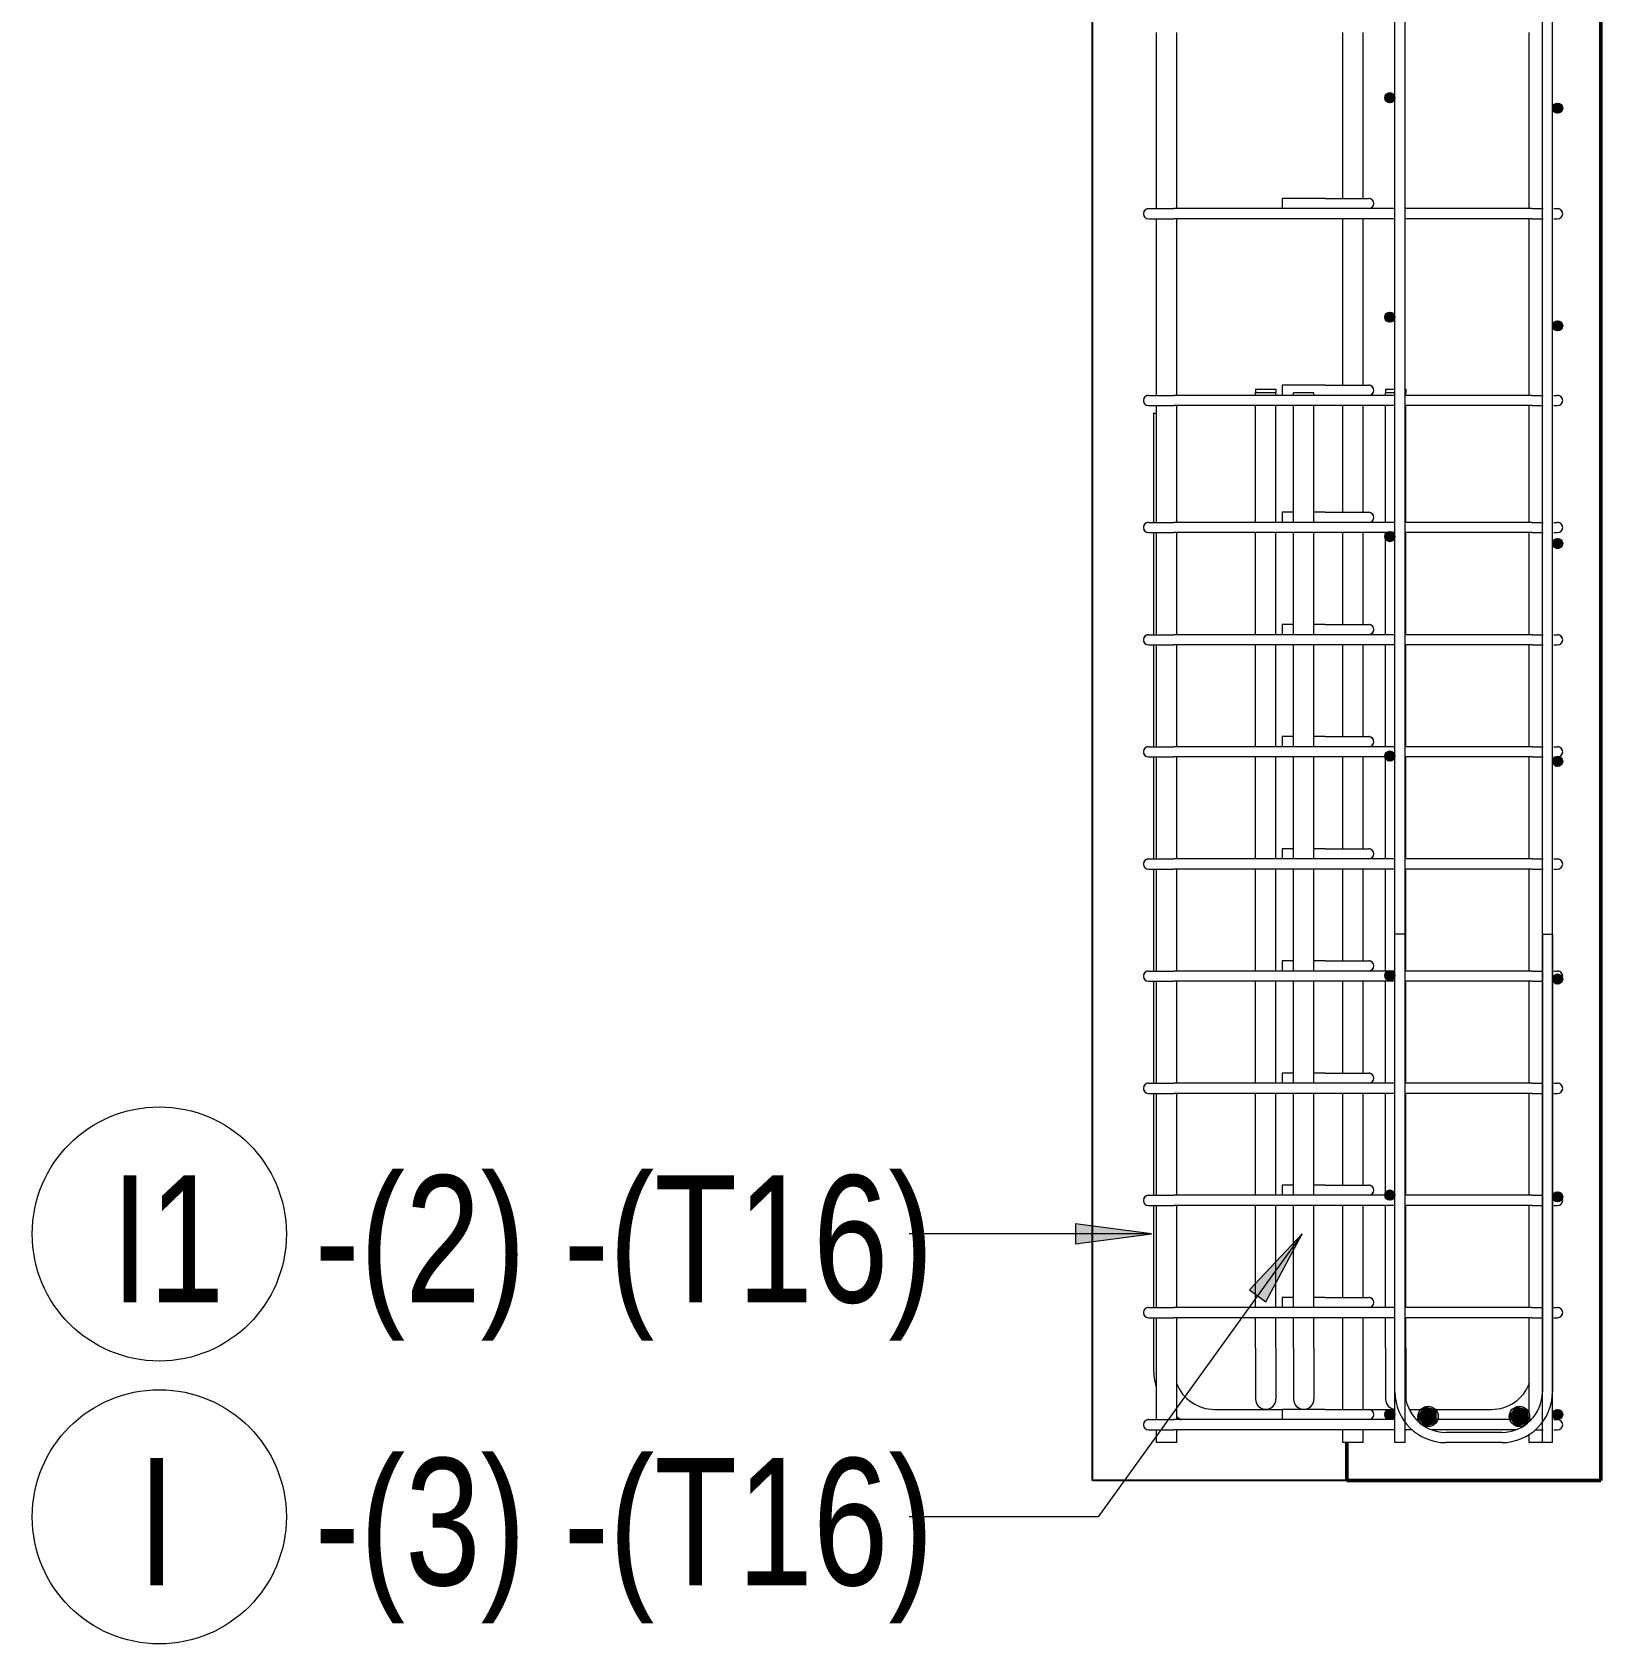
# Model space of a CAD drawing. Header units: millimetres. Extents: x 12965 to 23528, y -2876 to 5874.
# Drawn here: x 22294 to 23528, y -1523 to -255 of the extents above; entities that cross this region are included whole.
import ezdxf

# ---------------------------------------------------------------- set-up
doc = ezdxf.new("R2010")
doc.units = ezdxf.units.MM
for name, color, linetype, lineweight in [('A-WALL', 113, 'Continuous', 25), ('S-RBAR', 171, 'Continuous', 18), ('S-RBAR-IDEN', 171, 'Continuous', 9)]:
    doc.layers.add(name, color=color, linetype=linetype, lineweight=lineweight)
doc.styles.add('Nirmala UI Semilight', font='NirmalaS.ttf', dxfattribs={"width": 0.8, "height": 100})

# ---------------------------------------------------------------- blocks, each defined once
blk = doc.blocks.new('M_Rebar Tag_rfa MARK - ARROW-794226-Elevation Right 1')
at = {"layer": 'S-RBAR-IDEN'}
blk.add_circle((10570.1, 1169.6), 100, dxfattribs=at)

msp = doc.modelspace()

# ---------------------------------------------------------------- hatches: boundary and pattern name
at = {"layer": 'S-RBAR'}
for points in [[(23362.2, -310.7), (23366.2, -306.7), (23362.2, -302.7), (23358.2, -306.7)], [(23494.2, -318.9), (23498.2, -314.9), (23494.2, -310.9), (23490.2, -314.9)], [(23362.2, -483.4), (23366.2, -479.4), (23362.2, -475.4), (23358.2, -479.4)], [(23494.2, -490.3), (23498.2, -486.3), (23494.2, -482.3), (23490.2, -486.3)], [(23362.2, -656.1), (23366.2, -652.1), (23362.2, -648.1), (23358.2, -652.1)], [(23494.2, -661.6), (23498.2, -657.6), (23494.2, -653.6), (23490.2, -657.6)], [(23362.2, -828.8), (23366.2, -824.8), (23362.2, -820.8), (23358.2, -824.8)], [(23494.2, -833), (23498.2, -829), (23494.2, -825), (23490.2, -829)], [(23362.2, -1001.6), (23366.2, -997.6), (23362.2, -993.6), (23358.2, -997.6)], [(23494.2, -1004.3), (23498.2, -1000.3), (23494.2, -996.3), (23490.2, -1000.3)], [(23362.2, -1174.3), (23366.2, -1170.3), (23362.2, -1166.3), (23358.2, -1170.3)], [(23494.2, -1175.7), (23498.2, -1171.7), (23494.2, -1167.7), (23490.2, -1171.7)], [(23362.2, -1347), (23366.2, -1343), (23362.2, -1339), (23358.2, -1343)], [(23389.8, -1352.1), (23398.7, -1349.2), (23398.7, -1339.8), (23389.8, -1336.9), (23384.3, -1344.5)], [(23461.6, -1352.1), (23470.6, -1349.2), (23470.6, -1339.8), (23461.6, -1336.9), (23456.1, -1344.5)], [(23494.2, -1347), (23498.2, -1343), (23494.2, -1339), (23490.2, -1343)]]:
    msp.add_hatch(color=256, dxfattribs=at).paths.add_polyline_path(points)
h = msp.add_hatch(color=256, dxfattribs=at)
edge = h.paths.add_edge_path()
edge.add_arc((23362.2, -306.7), 4, 0, 360)
h = msp.add_hatch(color=256, dxfattribs=at)
edge = h.paths.add_edge_path()
edge.add_arc((23494.2, -314.9), 4, 0, 360)
h = msp.add_hatch(color=256, dxfattribs=at)
edge = h.paths.add_edge_path()
edge.add_arc((23362.2, -479.4), 4, 0, 360)
h = msp.add_hatch(color=256, dxfattribs=at)
edge = h.paths.add_edge_path()
edge.add_arc((23494.2, -486.3), 4, 0, 360)
h = msp.add_hatch(color=256, dxfattribs=at)
edge = h.paths.add_edge_path()
edge.add_arc((23362.2, -652.1), 4, 0, 360)
h = msp.add_hatch(color=256, dxfattribs=at)
edge = h.paths.add_edge_path()
edge.add_arc((23494.2, -657.6), 4, 0, 360)
h = msp.add_hatch(color=256, dxfattribs=at)
edge = h.paths.add_edge_path()
edge.add_arc((23362.2, -824.8), 4, 0, 360)
h = msp.add_hatch(color=256, dxfattribs=at)
edge = h.paths.add_edge_path()
edge.add_arc((23494.2, -829), 4, 0, 360)
h = msp.add_hatch(color=256, dxfattribs=at)
edge = h.paths.add_edge_path()
edge.add_arc((23362.2, -997.6), 4, 0, 360)
h = msp.add_hatch(color=256, dxfattribs=at)
edge = h.paths.add_edge_path()
edge.add_arc((23494.2, -1000.3), 4, 0, 360)
h = msp.add_hatch(color=256, dxfattribs=at)
edge = h.paths.add_edge_path()
edge.add_arc((23362.2, -1170.3), 4, 0, 360)
h = msp.add_hatch(color=256, dxfattribs=at)
edge = h.paths.add_edge_path()
edge.add_arc((23494.2, -1171.7), 4, 0, 360)
h = msp.add_hatch(color=256, dxfattribs=at)
edge = h.paths.add_edge_path()
edge.add_arc((23362.2, -1343), 4, 0, 360)
h = msp.add_hatch(color=256, dxfattribs=at)
edge = h.paths.add_edge_path()
edge.add_arc((23392.3, -1344.5), 8, 0, 360)
h = msp.add_hatch(color=256, dxfattribs=at)
edge = h.paths.add_edge_path()
edge.add_arc((23464.1, -1344.5), 8, 0, 360)
h = msp.add_hatch(color=256, dxfattribs=at)
edge = h.paths.add_edge_path()
edge.add_arc((23494.2, -1343), 4, 0, 360)
at = {"layer": 'S-RBAR-IDEN'}
for points in [[(23174.7, -1200.9), (23114.7, -1193), (23114.7, -1208.8)], [(23293.2, -1200.9), (23251.7, -1244.9), (23264.5, -1254.2)]]:
    msp.add_hatch(color=256, dxfattribs=at).paths.add_polyline_path(points)

# ---------------------------------------------------------------- linework, layer by layer
at = {"layer": 'A-WALL'}
for p, q in [((23128.2, -1395), (23128.2, 777)), ((23328.2, -1395), (23128.2, -1395))]:
    msp.add_line(p, q, dxfattribs=at)
at = {"layer": 'A-WALL', "lineweight": 50}
for p, q in [((23528.2, -1395), (23528.2, 515.5)), ((23328.2, -1365), (23328.2, -1395)), ((23328.2, -1395), (23528.2, -1395))]:
    msp.add_line(p, q, dxfattribs=at)
at = {"layer": 'S-RBAR'}
for p, q in [((23366.2, -1365), (23366.2, 3670)), ((23374.2, -1365), (23374.2, 3670)), ((23482.2, -1365), (23482.2, 3630)), ((23490.2, -1365), (23490.2, 3630)), ((23178.5, -394), (23178.5, -255.4)), ((23194.5, -394), (23194.5, -255.4)), ((23325.2, -386), (23325.2, -255.4)), ((23341.2, -386), (23341.2, -255.4)), ((23471.8, -394), (23471.8, -255.4)), ((23362.2, -302.7), (23358.2, -306.7)), ((23366.2, -306.7), (23362.2, -302.7)), ((23358.2, -306.7), (23362.2, -310.7)), ((23362.2, -310.7), (23366.2, -306.7)), ((23494.2, -310.9), (23490.2, -314.9)), ((23490.2, -314.9), (23494.2, -318.9)), ((23498.2, -314.9), (23494.2, -310.9)), ((23494.2, -318.9), (23498.2, -314.9)), ((23311.3, -386), (23277.4, -386)), ((23277.4, -386), (23277.4, -394)), ((23311.3, -386), (23345.5, -386)), ((23172.2, -394), (23192.2, -394)), ((23172.2, -402), (23192.2, -402)), ((23178.5, -541), (23178.5, -402)), ((23366.2, -394), (23192.2, -394)), ((23366.2, -402), (23192.2, -402)), ((23194.5, -541), (23194.5, -402)), ((23325.2, -533), (23325.2, -402)), ((23341.2, -533), (23341.2, -402)), ((23474.2, -394), (23374.2, -394)), ((23474.2, -402), (23374.2, -402)), ((23471.8, -541), (23471.8, -402)), ((23474.2, -394), (23482.8, -394)), ((23474.2, -402), (23482.8, -402)), ((23491.3, -394), (23494.2, -394)), ((23491.3, -402), (23494.2, -402)), ((23362.2, -475.4), (23358.2, -479.4)), ((23358.2, -479.4), (23362.2, -483.4)), ((23366.2, -479.4), (23362.2, -475.4)), ((23362.2, -483.4), (23366.2, -479.4)), ((23494.2, -482.3), (23490.2, -486.3)), ((23490.2, -486.3), (23494.2, -490.3)), ((23498.2, -486.3), (23494.2, -482.3)), ((23494.2, -490.3), (23498.2, -486.3)), ((23172.2, -541), (23192.2, -541)), ((23366.2, -541), (23192.2, -541)), ((23256.5, -536), (23256.5, -538.9)), ((23256.5, -536), (23272.5, -536)), ((23272.5, -538.9), (23256.5, -538.9)), ((23256.5, -541), (23256.5, -538.9)), ((23272.5, -536), (23272.5, -538.9)), ((23272.5, -541), (23272.5, -538.9)), ((23311.3, -533), (23277.4, -533)), ((23277.4, -533), (23277.4, -541)), ((23302.4, -538.9), (23286.4, -538.9)), ((23286.4, -541), (23286.4, -538.9)), ((23302.4, -541), (23302.4, -538.9)), ((23311.3, -533), (23345.5, -533)), ((23358.8, -536), (23358.8, -538.9)), ((23358.8, -536), (23366.2, -536)), ((23366.2, -538.9), (23358.8, -538.9)), ((23358.8, -541), (23358.8, -538.9)), ((23374.2, -536), (23374.8, -536)), ((23374.8, -538.9), (23374.2, -538.9)), ((23474.2, -541), (23374.2, -541)), ((23374.8, -536), (23374.8, -538.9)), ((23374.8, -541), (23374.8, -538.9)), ((23474.2, -541), (23482.8, -541)), ((23491.3, -541), (23494.2, -541)), ((23172.2, -549), (23192.2, -549)), ((23176.2, -554.9), (23176.2, -641)), ((23176.2, -554.9), (23178.5, -554.9)), ((23178.5, -641), (23178.5, -549)), ((23366.2, -549), (23192.2, -549)), ((23194.5, -641), (23194.5, -549)), ((23256.5, -641), (23256.5, -549)), ((23272.5, -641), (23272.5, -549)), ((23286.4, -641), (23286.4, -549)), ((23302.4, -641), (23302.4, -549)), ((23325.2, -633), (23325.2, -549)), ((23341.2, -633), (23341.2, -549)), ((23358.8, -641), (23358.8, -549)), ((23474.2, -549), (23374.2, -549)), ((23374.8, -641), (23374.8, -549)), ((23471.8, -641), (23471.8, -549)), ((23474.2, -549), (23482.8, -549)), ((23491.3, -549), (23494.2, -549)), ((23286.4, -633), (23277.4, -633)), ((23277.4, -633), (23277.4, -641)), ((23311.3, -633), (23302.4, -633)), ((23311.3, -633), (23345.5, -633)), ((23172.2, -641), (23192.2, -641)), ((23366.2, -641), (23192.2, -641)), ((23474.2, -641), (23374.2, -641)), ((23474.2, -641), (23482.8, -641)), ((23491.3, -641), (23494.2, -641)), ((23172.2, -649), (23192.2, -649)), ((23176.2, -649), (23176.2, -729.3)), ((23178.5, -729.3), (23178.5, -649)), ((23366.2, -649), (23192.2, -649)), ((23194.5, -729.3), (23194.5, -649)), ((23256.5, -729.3), (23256.5, -649)), ((23272.5, -729.3), (23272.5, -649)), ((23286.4, -729.3), (23286.4, -649)), ((23302.4, -729.3), (23302.4, -649)), ((23325.2, -721.3), (23325.2, -649)), ((23341.2, -721.3), (23341.2, -649)), ((23362.2, -648.1), (23358.2, -652.1)), ((23358.2, -652.1), (23362.2, -656.1)), ((23358.8, -729.3), (23358.8, -649)), ((23366.2, -652.1), (23362.2, -648.1)), ((23362.2, -656.1), (23366.2, -652.1)), ((23474.2, -649), (23374.2, -649)), ((23374.8, -729.3), (23374.8, -649)), ((23471.8, -729.3), (23471.8, -649)), ((23474.2, -649), (23482.8, -649)), ((23494.2, -653.6), (23490.2, -657.6)), ((23490.2, -657.6), (23494.2, -661.6)), ((23491.3, -649), (23494.2, -649)), ((23498.2, -657.6), (23494.2, -653.6)), ((23494.2, -661.6), (23498.2, -657.6)), ((23286.4, -721.3), (23277.4, -721.3)), ((23277.4, -721.3), (23277.4, -729.3)), ((23311.3, -721.3), (23302.4, -721.3)), ((23311.3, -721.3), (23345.5, -721.3)), ((23172.2, -729.3), (23192.2, -729.3)), ((23366.2, -729.3), (23192.2, -729.3)), ((23474.2, -729.3), (23374.2, -729.3)), ((23474.2, -729.3), (23482.8, -729.3)), ((23491.3, -729.3), (23494.2, -729.3)), ((23172.2, -737.3), (23192.2, -737.3)), ((23176.2, -737.3), (23176.2, -817.5)), ((23178.5, -817.5), (23178.5, -737.3)), ((23366.2, -737.3), (23192.2, -737.3)), ((23194.5, -817.5), (23194.5, -737.3)), ((23256.5, -817.5), (23256.5, -737.3)), ((23272.5, -817.5), (23272.5, -737.3)), ((23286.4, -817.5), (23286.4, -737.3)), ((23302.4, -817.5), (23302.4, -737.3)), ((23325.2, -809.5), (23325.2, -737.3)), ((23341.2, -809.5), (23341.2, -737.3)), ((23358.8, -817.5), (23358.8, -737.3)), ((23474.2, -737.3), (23374.2, -737.3)), ((23374.8, -817.5), (23374.8, -737.3)), ((23471.8, -817.5), (23471.8, -737.3)), ((23474.2, -737.3), (23482.8, -737.3)), ((23491.3, -737.3), (23494.2, -737.3)), ((23286.4, -809.5), (23277.4, -809.5)), ((23277.4, -809.5), (23277.4, -817.5)), ((23311.3, -809.5), (23302.4, -809.5)), ((23311.3, -809.5), (23345.5, -809.5)), ((23172.2, -817.5), (23192.2, -817.5)), ((23366.2, -817.5), (23192.2, -817.5)), ((23362.2, -820.8), (23358.2, -824.8)), ((23366.2, -824.8), (23362.2, -820.8)), ((23474.2, -817.5), (23374.2, -817.5)), ((23474.2, -817.5), (23482.8, -817.5)), ((23491.3, -817.5), (23494.2, -817.5)), ((23172.2, -825.5), (23192.2, -825.5)), ((23176.2, -825.5), (23176.2, -905.8)), ((23178.5, -905.8), (23178.5, -825.5)), ((23366.2, -825.5), (23192.2, -825.5)), ((23194.5, -905.8), (23194.5, -825.5)), ((23256.5, -905.8), (23256.5, -825.5)), ((23272.5, -905.8), (23272.5, -825.5)), ((23286.4, -905.8), (23286.4, -825.5)), ((23302.4, -905.8), (23302.4, -825.5)), ((23325.2, -897.8), (23325.2, -825.5)), ((23341.2, -897.8), (23341.2, -825.5)), ((23358.2, -824.8), (23362.2, -828.8)), ((23358.8, -905.8), (23358.8, -825.5)), ((23362.2, -828.8), (23366.2, -824.8)), ((23474.2, -825.5), (23374.2, -825.5)), ((23374.8, -905.8), (23374.8, -825.5)), ((23471.8, -905.8), (23471.8, -825.5)), ((23474.2, -825.5), (23482.8, -825.5)), ((23494.2, -825), (23490.2, -829)), ((23490.2, -829), (23494.2, -833)), ((23491.3, -825.5), (23494.2, -825.5)), ((23498.2, -829), (23494.2, -825)), ((23494.2, -833), (23498.2, -829)), ((23286.4, -897.8), (23277.4, -897.8)), ((23277.4, -897.8), (23277.4, -905.8)), ((23311.3, -897.8), (23302.4, -897.8)), ((23311.3, -897.8), (23345.5, -897.8)), ((23172.2, -905.8), (23192.2, -905.8)), ((23366.2, -905.8), (23192.2, -905.8)), ((23474.2, -905.8), (23374.2, -905.8)), ((23474.2, -905.8), (23482.8, -905.8)), ((23491.3, -905.8), (23494.2, -905.8)), ((23172.2, -913.8), (23192.2, -913.8)), ((23176.2, -913.9), (23176.2, -994)), ((23178.5, -994), (23178.5, -913.9)), ((23366.2, -913.8), (23192.2, -913.8)), ((23194.5, -994), (23194.5, -913.9)), ((23256.5, -994), (23256.5, -913.8)), ((23272.5, -994), (23272.5, -913.8)), ((23286.4, -994), (23286.4, -913.8)), ((23302.4, -994), (23302.4, -913.8)), ((23325.2, -986), (23325.2, -913.9)), ((23341.2, -986), (23341.2, -913.9)), ((23358.8, -994), (23358.8, -913.9)), ((23474.2, -913.8), (23374.2, -913.8)), ((23374.8, -994), (23374.8, -913.8)), ((23471.8, -994), (23471.8, -913.8)), ((23474.2, -913.8), (23482.8, -913.8)), ((23491.3, -913.8), (23494.2, -913.8)), ((23374.2, -965.1), (23366.2, -965.1)), ((23366.2, -1325.1), (23366.2, -965.1)), ((23374.2, -1325.1), (23374.2, -965.1)), ((23482.2, -965.1), (23482.2, -1325.1)), ((23482.2, -965.1), (23490.2, -965.1)), ((23490.2, -965.1), (23490.2, -1325.1)), ((23286.4, -986), (23277.4, -986)), ((23277.4, -986), (23277.4, -994)), ((23311.3, -986), (23302.4, -986)), ((23311.3, -986), (23345.5, -986)), ((23172.2, -994), (23192.2, -994)), ((23366.2, -994), (23192.2, -994)), ((23362.2, -993.6), (23358.2, -997.6)), ((23358.2, -997.6), (23362.2, -1001.6)), ((23366.2, -997.6), (23362.2, -993.6)), ((23362.2, -1001.6), (23366.2, -997.6)), ((23474.2, -994), (23374.2, -994)), ((23474.2, -994), (23482.8, -994)), ((23494.2, -996.3), (23490.2, -1000.3)), ((23490.2, -1000.3), (23494.2, -1004.3)), ((23491.3, -994), (23494.2, -994)), ((23498.2, -1000.3), (23494.2, -996.3)), ((23494.2, -1004.3), (23498.2, -1000.3)), ((23172.2, -1002), (23192.2, -1002)), ((23176.2, -1002), (23176.2, -1082.3)), ((23178.5, -1082.3), (23178.5, -1002)), ((23366.2, -1002), (23192.2, -1002)), ((23194.5, -1082.3), (23194.5, -1002)), ((23256.5, -1082.3), (23256.5, -1002)), ((23272.5, -1082.3), (23272.5, -1002)), ((23286.4, -1082.3), (23286.4, -1002)), ((23302.4, -1082.3), (23302.4, -1002)), ((23325.2, -1074.3), (23325.2, -1002)), ((23341.2, -1074.3), (23341.2, -1002)), ((23358.8, -1082.3), (23358.8, -1002)), ((23474.2, -1002), (23374.2, -1002)), ((23374.8, -1082.3), (23374.8, -1002)), ((23471.8, -1082.3), (23471.8, -1002)), ((23474.2, -1002), (23482.8, -1002)), ((23491.3, -1002), (23494.2, -1002)), ((23286.4, -1074.3), (23277.4, -1074.3)), ((23277.4, -1074.3), (23277.4, -1082.3)), ((23311.3, -1074.3), (23302.4, -1074.3)), ((23311.3, -1074.3), (23345.5, -1074.3)), ((23172.2, -1082.3), (23192.2, -1082.3)), ((23172.2, -1090.3), (23192.2, -1090.3)), ((23176.2, -1090.3), (23176.2, -1170.5)), ((23178.5, -1170.5), (23178.5, -1090.3)), ((23366.2, -1082.3), (23192.2, -1082.3)), ((23366.2, -1090.3), (23192.2, -1090.3)), ((23194.5, -1170.5), (23194.5, -1090.3)), ((23256.5, -1170.5), (23256.5, -1090.3)), ((23272.5, -1170.5), (23272.5, -1090.3)), ((23286.4, -1170.5), (23286.4, -1090.3)), ((23302.4, -1170.5), (23302.4, -1090.3)), ((23325.2, -1162.5), (23325.2, -1090.3)), ((23341.2, -1162.5), (23341.2, -1090.3)), ((23358.8, -1170.5), (23358.8, -1090.3)), ((23474.2, -1082.3), (23374.2, -1082.3)), ((23474.2, -1090.3), (23374.2, -1090.3)), ((23374.8, -1170.5), (23374.8, -1090.3)), ((23471.8, -1170.5), (23471.8, -1090.3)), ((23474.2, -1082.3), (23482.8, -1082.3)), ((23474.2, -1090.3), (23482.8, -1090.3)), ((23491.3, -1082.3), (23494.2, -1082.3)), ((23491.3, -1090.3), (23494.2, -1090.3)), ((23286.4, -1162.5), (23277.4, -1162.5)), ((23277.4, -1162.5), (23277.4, -1170.5)), ((23311.3, -1162.5), (23302.4, -1162.5)), ((23311.3, -1162.5), (23345.5, -1162.5)), ((23362.2, -1166.3), (23358.2, -1170.3)), ((23366.2, -1170.3), (23362.2, -1166.3)), ((23172.2, -1170.5), (23192.2, -1170.5)), ((23172.2, -1178.5), (23192.2, -1178.5)), ((23176.2, -1178.5), (23176.2, -1258.8)), ((23178.5, -1258.8), (23178.5, -1178.5)), ((23366.2, -1170.5), (23192.2, -1170.5)), ((23366.2, -1178.5), (23192.2, -1178.5)), ((23194.5, -1258.8), (23194.5, -1178.5)), ((23256.5, -1258.8), (23256.5, -1178.5)), ((23272.5, -1258.8), (23272.5, -1178.5)), ((23286.4, -1258.8), (23286.4, -1178.5)), ((23302.4, -1258.8), (23302.4, -1178.5)), ((23325.2, -1250.8), (23325.2, -1178.5)), ((23341.2, -1250.8), (23341.2, -1178.5)), ((23358.2, -1170.3), (23362.2, -1174.3)), ((23358.8, -1258.8), (23358.8, -1178.5)), ((23362.2, -1174.3), (23366.2, -1170.3)), ((23474.2, -1170.5), (23374.2, -1170.5)), ((23474.2, -1178.5), (23374.2, -1178.5)), ((23374.8, -1258.8), (23374.8, -1178.5)), ((23471.8, -1258.8), (23471.8, -1178.5)), ((23474.2, -1170.5), (23482.8, -1170.5)), ((23474.2, -1178.5), (23482.8, -1178.5)), ((23494.2, -1167.7), (23490.2, -1171.7)), ((23490.2, -1171.7), (23494.2, -1175.7)), ((23491.3, -1170.5), (23494.2, -1170.5)), ((23491.3, -1178.5), (23494.2, -1178.5)), ((23498.2, -1171.7), (23494.2, -1167.7)), ((23494.2, -1175.7), (23498.2, -1171.7)), ((23286.4, -1250.8), (23277.4, -1250.8)), ((23277.4, -1250.8), (23277.4, -1258.8)), ((23311.3, -1250.8), (23302.4, -1250.8)), ((23311.3, -1250.8), (23345.5, -1250.8)), ((23172.2, -1258.8), (23192.2, -1258.8)), ((23172.2, -1266.8), (23192.2, -1266.8)), ((23176.2, -1266.8), (23176.2, -1307)), ((23178.5, -1347), (23178.5, -1266.8)), ((23366.2, -1258.8), (23192.2, -1258.8)), ((23366.2, -1266.8), (23192.2, -1266.8)), ((23194.5, -1347), (23194.5, -1266.8)), ((23256.5, -1290.9), (23256.5, -1266.8)), ((23272.5, -1290.9), (23272.5, -1266.8)), ((23286.4, -1290.9), (23286.4, -1266.8)), ((23302.4, -1290.9), (23302.4, -1266.8)), ((23325.2, -1339), (23325.2, -1266.8)), ((23341.2, -1339), (23341.2, -1266.8)), ((23358.8, -1290.9), (23358.8, -1266.8)), ((23474.2, -1258.8), (23374.2, -1258.8)), ((23474.2, -1266.8), (23374.2, -1266.8)), ((23374.8, -1290.9), (23374.8, -1266.8)), ((23471.8, -1347), (23471.8, -1266.8)), ((23474.2, -1258.8), (23482.8, -1258.8)), ((23474.2, -1266.8), (23482.8, -1266.8)), ((23491.3, -1258.8), (23494.2, -1258.8)), ((23491.3, -1266.8), (23494.2, -1266.8)), ((23256.5, -1290.9), (23256.5, -1330.9)), ((23272.5, -1290.9), (23272.5, -1330.9)), ((23286.4, -1290.9), (23286.4, -1330.9)), ((23302.4, -1290.9), (23302.4, -1330.9)), ((23358.8, -1290.9), (23358.8, -1330.9)), ((23374.8, -1290.9), (23374.8, -1330.8)), ((23224.2, -1339), (23277.4, -1339)), ((23311.3, -1339), (23277.4, -1339)), ((23277.4, -1339), (23277.4, -1347)), ((23311.3, -1339), (23345.5, -1339)), ((23345.5, -1339), (23366.2, -1339)), ((23362.2, -1339), (23358.2, -1343)), ((23358.2, -1343), (23362.2, -1347)), ((23366.2, -1343), (23362.2, -1339)), ((23362.2, -1347), (23366.2, -1343)), ((23377.6, -1339), (23442.2, -1339)), ((23389.8, -1336.9), (23384.3, -1344.5)), ((23398.7, -1339.8), (23389.8, -1336.9)), ((23398.7, -1349.2), (23398.7, -1339.8)), ((23461.6, -1336.9), (23456.1, -1344.5)), ((23470.6, -1339.8), (23461.6, -1336.9)), ((23470.6, -1349.2), (23470.6, -1339.8)), ((23494.2, -1339), (23490.2, -1343)), ((23490.2, -1343), (23494.2, -1347)), ((23498.2, -1343), (23494.2, -1339)), ((23494.2, -1347), (23498.2, -1343)), ((23172.2, -1347), (23192.2, -1347)), ((23172.2, -1355), (23192.2, -1355)), ((23178.5, -1365), (23178.5, -1355)), ((23366.2, -1347), (23192.2, -1347)), ((23366.2, -1355), (23192.2, -1355)), ((23194.5, -1365), (23194.5, -1355)), ((23325.2, -1365), (23325.2, -1355)), ((23341.2, -1365), (23341.2, -1355)), ((23379.9, -1355), (23374.2, -1355)), ((23473.4, -1347), (23382.9, -1347)), ((23384.3, -1344.5), (23389.8, -1352.1)), ((23389.8, -1352.1), (23398.7, -1349.2)), ((23460.9, -1355), (23395.4, -1355)), ((23456.1, -1344.5), (23461.6, -1352.1)), ((23461.6, -1352.1), (23470.6, -1349.2)), ((23476.6, -1355), (23482.8, -1355)), ((23491.3, -1347), (23494.2, -1347)), ((23491.3, -1355), (23494.2, -1355)), ((23194.5, -1365), (23178.5, -1365)), ((23341.2, -1365), (23325.2, -1365)), ((23374.2, -1365), (23366.2, -1365)), ((23450.2, -1357.1), (23406.2, -1357.1)), ((23450.2, -1365.1), (23406.2, -1365.1)), ((23471.8, -1365), (23471.8, -1358.5)), ((23482.2, -1365), (23471.8, -1365)), ((23490.2, -1365), (23482.2, -1365))]:
    msp.add_line(p, q, dxfattribs=at)
for centre, radius in [((23362.2, -306.7), 4), ((23494.2, -314.9), 4), ((23362.2, -479.4), 4), ((23494.2, -486.3), 4), ((23362.2, -652.1), 4), ((23494.2, -657.6), 4), ((23362.2, -824.8), 4), ((23494.2, -829), 4), ((23362.2, -997.6), 4), ((23494.2, -1000.3), 4), ((23362.2, -1170.3), 4), ((23494.2, -1171.7), 4), ((23362.2, -1343), 4), ((23392.3, -1344.5), 8), ((23464.1, -1344.5), 8), ((23494.2, -1343), 4)]:
    msp.add_circle(centre, radius, dxfattribs=at)
for centre, radius, start, end in [((23345.5, -390), 4, 75, 90), ((23345.5, -390), 4, 270, 90), ((23345.5, -390), 4, 15, 60), ((23345.5, -390), 4, 300, 345), ((23172.2, -398), 4, 90, 270), ((23172.2, -398), 4, 120, 165), ((23172.2, -398), 4, 120, 165), ((23172.2, -398), 4, 195, 240), ((23172.2, -398), 4, 195, 240), ((23172.2, -398), 4, 90, 105), ((23172.2, -398), 4, 90, 105), ((23494.2, -398), 4, 75, 90), ((23494.2, -398), 4, 270, 90), ((23494.2, -398), 4, 15, 60), ((23494.2, -398), 4, 300, 345), ((23172.2, -545), 4, 90, 270), ((23172.2, -545), 4, 120, 165), ((23172.2, -545), 4, 120, 165), ((23172.2, -545), 4, 90, 105), ((23172.2, -545), 4, 90, 105), ((23345.5, -537), 4, 75, 90), ((23345.5, -537), 4, 270, 90), ((23345.5, -537), 4, 15, 60), ((23345.5, -537), 4, 300, 345), ((23494.2, -545), 4, 75, 90), ((23494.2, -545), 4, 270, 90), ((23494.2, -545), 4, 15, 60), ((23172.2, -545), 4, 195, 240), ((23172.2, -545), 4, 195, 240), ((23494.2, -545), 4, 300, 345), ((23345.5, -637), 4, 75, 90), ((23345.5, -637), 4, 270, 90), ((23345.5, -637), 4, 15, 60), ((23172.2, -645), 4, 90, 270), ((23172.2, -645), 4, 120, 165), ((23172.2, -645), 4, 120, 165), ((23172.2, -645), 4, 195, 240), ((23172.2, -645), 4, 195, 240), ((23172.2, -645), 4, 90, 105), ((23172.2, -645), 4, 90, 105), ((23345.5, -637), 4, 300, 345), ((23494.2, -645), 4, 75, 90), ((23494.2, -645), 4, 270, 90), ((23494.2, -645), 4, 15, 60), ((23494.2, -645), 4, 300, 345), ((23345.5, -725.3), 4, 75, 90), ((23345.5, -725.3), 4, 270, 90), ((23345.5, -725.3), 4, 15, 60), ((23172.2, -733.3), 4, 90, 270), ((23172.2, -733.3), 4, 120, 165), ((23172.2, -733.3), 4, 120, 165), ((23172.2, -733.3), 4, 195, 240), ((23172.2, -733.3), 4, 195, 240), ((23172.2, -733.3), 4, 90, 105), ((23172.2, -733.3), 4, 90, 105), ((23345.5, -725.3), 4, 300, 345), ((23494.2, -733.3), 4, 75, 90), ((23494.2, -733.3), 4, 270, 90), ((23494.2, -733.3), 4, 15, 60), ((23494.2, -733.3), 4, 300, 345), ((23345.5, -813.5), 4, 75, 90), ((23345.5, -813.5), 4, 270, 90), ((23345.5, -813.5), 4, 15, 60), ((23172.2, -821.5), 4, 90, 270), ((23172.2, -821.5), 4, 120, 165), ((23172.2, -821.5), 4, 120, 165), ((23172.2, -821.5), 4, 195, 240), ((23172.2, -821.5), 4, 195, 240), ((23172.2, -821.5), 4, 90, 105), ((23172.2, -821.5), 4, 90, 105), ((23345.5, -813.5), 4, 300, 345), ((23494.2, -821.5), 4, 75, 90), ((23494.2, -821.5), 4, 270, 90), ((23494.2, -821.5), 4, 15, 60), ((23494.2, -821.5), 4, 300, 345), ((23345.5, -901.8), 4, 75, 90), ((23345.5, -901.8), 4, 270, 90), ((23345.5, -901.8), 4, 15, 60), ((23172.2, -909.8), 4, 90, 270), ((23172.2, -909.8), 4, 120, 165), ((23172.2, -909.8), 4, 120, 165), ((23172.2, -909.8), 4, 195, 240), ((23172.2, -909.8), 4, 195, 240), ((23172.2, -909.8), 4, 90, 105), ((23172.2, -909.8), 4, 90, 105), ((23345.5, -901.8), 4, 300, 345), ((23494.2, -909.8), 4, 75, 90), ((23494.2, -909.8), 4, 270, 90), ((23494.2, -909.8), 4, 15, 60), ((23494.2, -909.8), 4, 300, 345), ((23345.5, -990), 4, 75, 90), ((23345.5, -990), 4, 270, 90), ((23345.5, -990), 4, 15, 60), ((23172.2, -998), 4, 90, 270), ((23172.2, -998), 4, 120, 165), ((23172.2, -998), 4, 120, 165), ((23172.2, -998), 4, 195, 240), ((23172.2, -998), 4, 195, 240), ((23172.2, -998), 4, 90, 105), ((23172.2, -998), 4, 90, 105), ((23345.5, -990), 4, 300, 345), ((23494.2, -998), 4, 75, 90), ((23494.2, -998), 4, 270, 90), ((23494.2, -998), 4, 15, 60), ((23494.2, -998), 4, 300, 345), ((23345.5, -1078.3), 4, 75, 90), ((23345.5, -1078.3), 4, 270, 90), ((23345.5, -1078.3), 4, 15, 60), ((23172.2, -1086.3), 4, 90, 270), ((23172.2, -1086.3), 4, 120, 165), ((23172.2, -1086.3), 4, 120, 165), ((23172.2, -1086.3), 4, 195, 240), ((23172.2, -1086.3), 4, 195, 240), ((23172.2, -1086.3), 4, 90, 105), ((23172.2, -1086.3), 4, 90, 105), ((23345.5, -1078.3), 4, 300, 345), ((23494.2, -1086.3), 4, 75, 90), ((23494.2, -1086.3), 4, 270, 90), ((23494.2, -1086.3), 4, 15, 60), ((23494.2, -1086.3), 4, 300, 345), ((23345.5, -1166.5), 4, 75, 90), ((23345.5, -1166.5), 4, 270, 90), ((23345.5, -1166.5), 4, 15, 60), ((23172.2, -1174.5), 4, 90, 270), ((23172.2, -1174.5), 4, 120, 165), ((23172.2, -1174.5), 4, 120, 165), ((23172.2, -1174.5), 4, 195, 240), ((23172.2, -1174.5), 4, 195, 240), ((23172.2, -1174.5), 4, 90, 105), ((23172.2, -1174.5), 4, 90, 105), ((23345.5, -1166.5), 4, 300, 345), ((23494.2, -1174.5), 4, 75, 90), ((23494.2, -1174.5), 4, 270, 90), ((23494.2, -1174.5), 4, 15, 60), ((23494.2, -1174.5), 4, 300, 345), ((23345.5, -1254.8), 4, 75, 90), ((23345.5, -1254.8), 4, 270, 90), ((23345.5, -1254.8), 4, 15, 60), ((23172.2, -1262.8), 4, 90, 270), ((23172.2, -1262.8), 4, 120, 165), ((23172.2, -1262.8), 4, 120, 165), ((23172.2, -1262.8), 4, 195, 240), ((23172.2, -1262.8), 4, 195, 240), ((23172.2, -1262.8), 4, 90, 105), ((23172.2, -1262.8), 4, 90, 105), ((23345.5, -1254.8), 4, 300, 345), ((23494.2, -1262.8), 4, 75, 90), ((23494.2, -1262.8), 4, 270, 90), ((23494.2, -1262.8), 4, 15, 60), ((23494.2, -1262.8), 4, 300, 345), ((23224.2, -1307), 48, 180, 197.2134), ((23224.2, -1307), 32, 200.8782, 270), ((23442.2, -1307), 32, 270, 339.1218), ((23264.5, -1330.9), 8, 180, 0), ((23264.5, -1330.9), 8, 345, 0), ((23294.4, -1330.9), 8, 180, 0), ((23294.4, -1330.9), 8, 345, 0), ((23366.8, -1330.9), 8, 180, 265.1012), ((23406.2, -1325.1), 40, 180, 270), ((23406.2, -1325.1), 32, 180, 270), ((23450.2, -1325.1), 32, 270, 0), ((23450.2, -1325.1), 40, 270, 0), ((23345.5, -1343), 4, 270, 90), ((23172.2, -1351), 4, 90, 270), ((23172.2, -1351), 4, 120, 165), ((23172.2, -1351), 4, 120, 165), ((23172.2, -1351), 4, 195, 240), ((23172.2, -1351), 4, 195, 240), ((23172.2, -1351), 4, 90, 105), ((23172.2, -1351), 4, 90, 105), ((23224.2, -1307), 48, 231.4645, 236.9143), ((23442.2, -1307), 48, 303.0857, 308.5355), ((23494.2, -1351), 4, 75, 90), ((23494.2, -1351), 4, 270, 90), ((23494.2, -1351), 4, 15, 60), ((23494.2, -1351), 4, 300, 345)]:
    msp.add_arc(centre, radius, start, end, dxfattribs=at)
at = {"layer": 'S-RBAR-IDEN'}
for p, q in [((23174.7, -1200.9), (22983.8, -1200.9)), ((23174.7, -1200.9), (23114.7, -1193)), ((23114.7, -1193), (23114.7, -1208.8)), ((23114.7, -1208.8), (23174.7, -1200.9)), ((23293.2, -1200.9), (23132.5, -1423.4)), ((23293.2, -1200.9), (23251.7, -1244.9)), ((23264.5, -1254.2), (23293.2, -1200.9)), ((23251.7, -1244.9), (23264.5, -1254.2)), ((23132.5, -1423.4), (22983.8, -1423.4))]:
    msp.add_line(p, q, dxfattribs=at)

# ---------------------------------------------------------------- block references
for p in [(11823.6, -2370.5), (11823.6, -2593.1)]:
    msp.add_blockref('M_Rebar Tag_rfa MARK - ARROW-794226-Elevation Right 1', p, dxfattribs=at)

# ---------------------------------------------------------------- texts
at = {"layer": 'S-RBAR-IDEN', "char_height": 100, "attachment_point": 1, "style": 'Nirmala UI Semilight'}
for s, insert, width in [('-(2) -(T16)', (22515.9, -1154.8), 564.388), ('I1', (22355.7, -1154.8), 84.658), ('I', (22376.8, -1377.3), 33.35), ('-(3) -(T16)', (22515.9, -1377.3), 564.388)]:
    msp.add_mtext(s, dxfattribs=dict(at, insert=insert, width=width))

doc.saveas('drawing.dxf')
